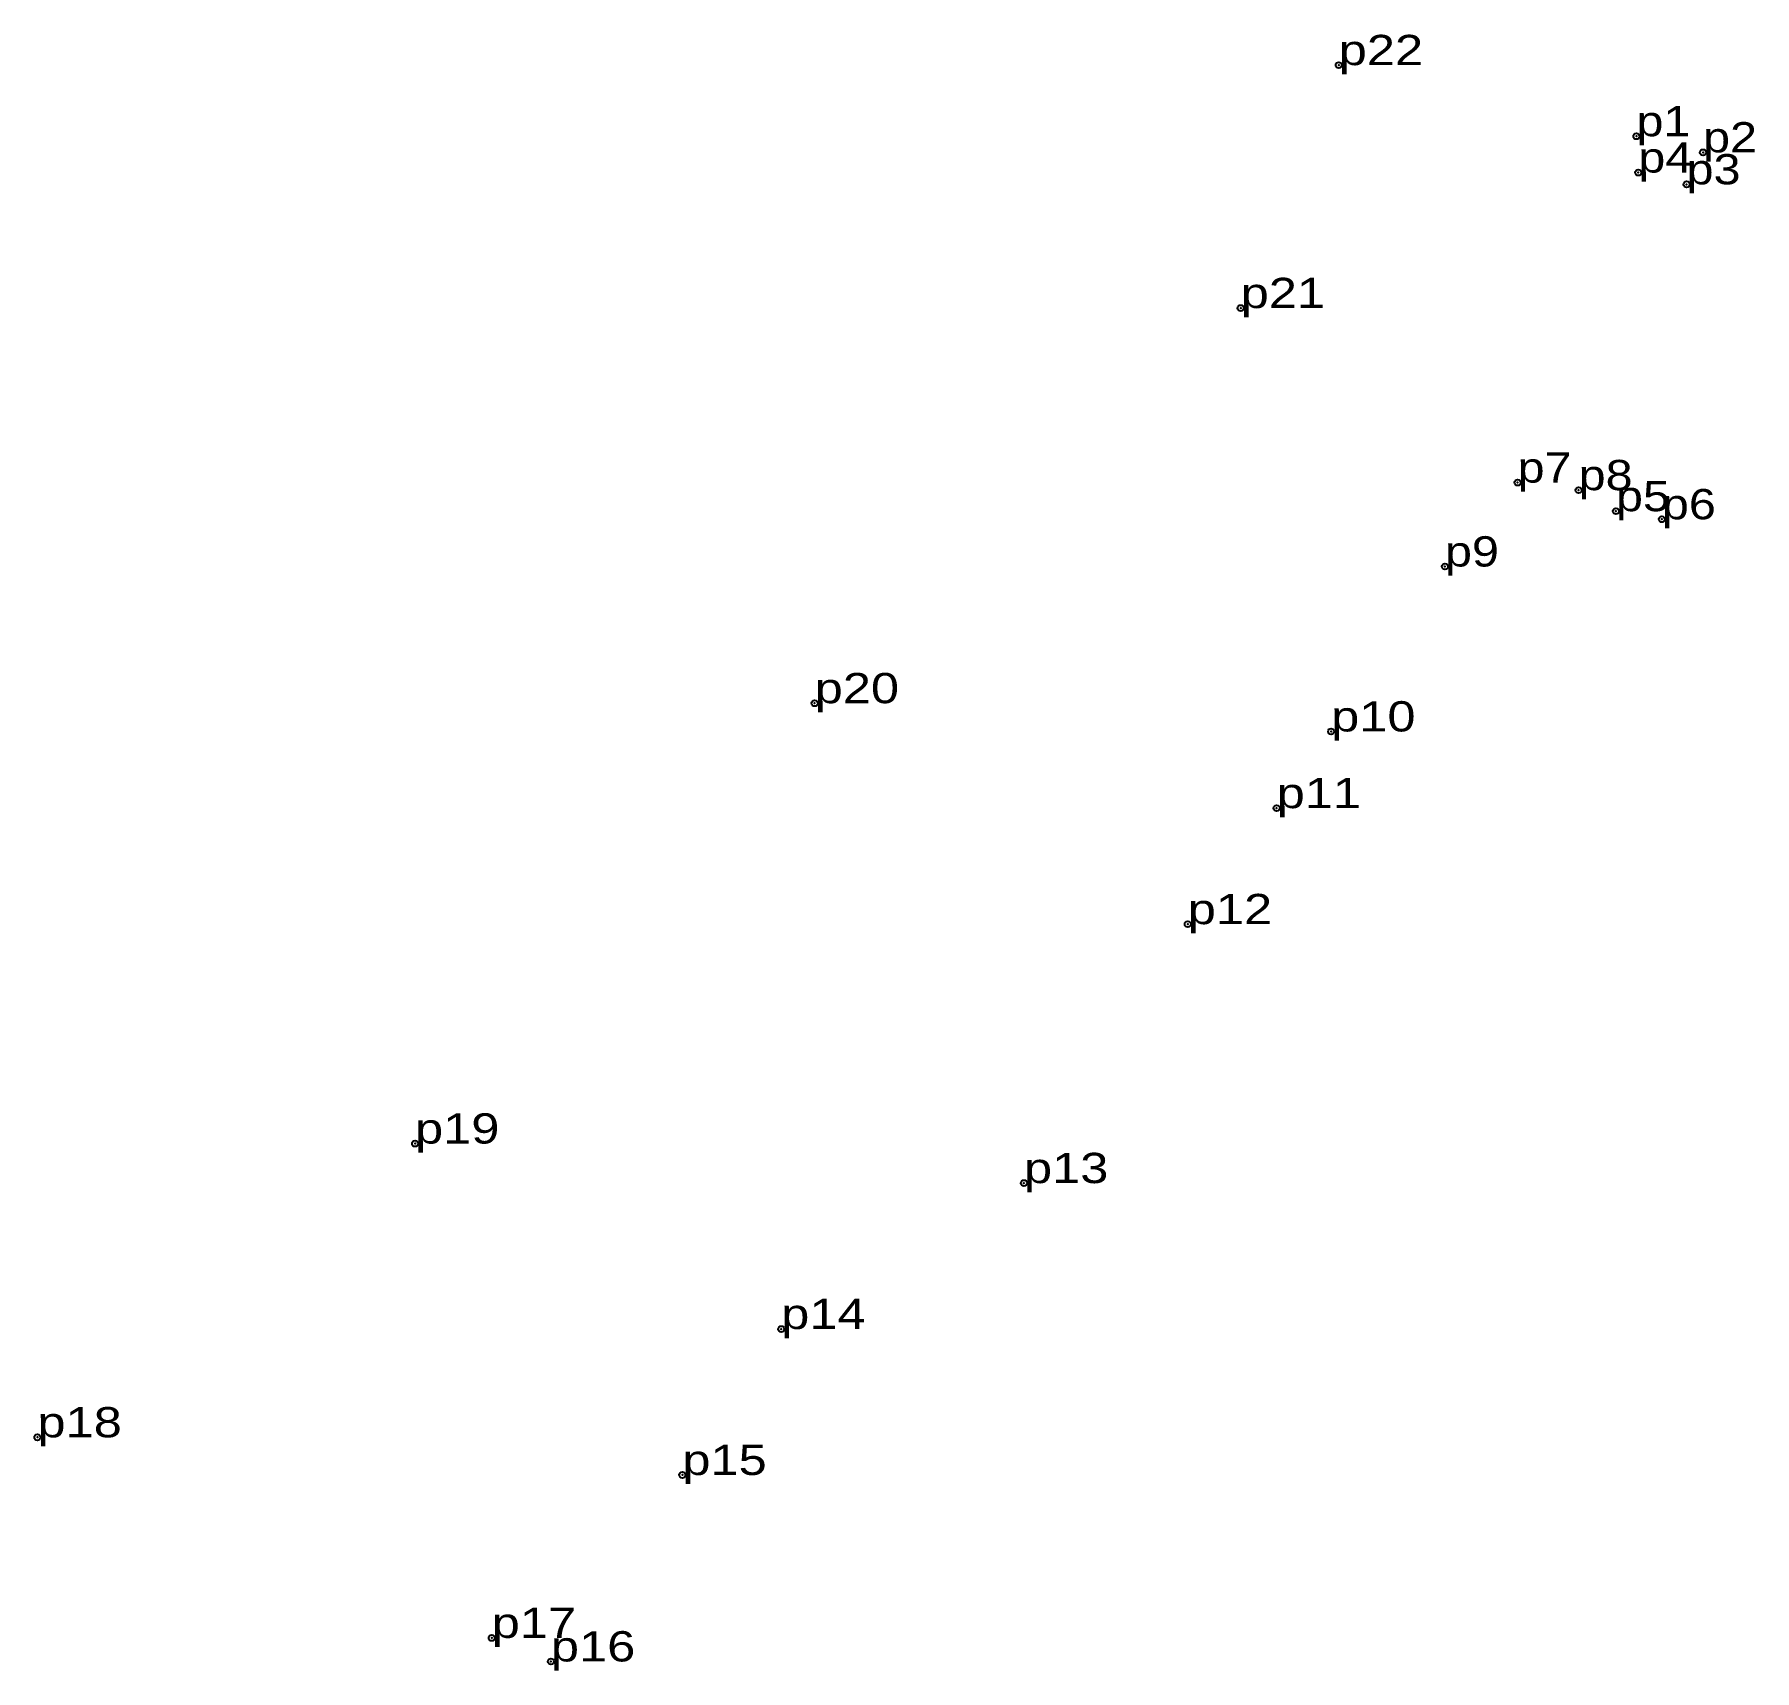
# Model space of a CAD drawing. Header units: metres. Extents: x 536262 to 546555, y 1836086 to 1837191.
# Drawn here: x 545290.4 to 545392.7, y 1836519.5 to 1836616.9 of the extents above; entities that cross this region are included whole.
import ezdxf

# ---------------------------------------------------------------- set-up
doc = ezdxf.new("R2010")
doc.units = ezdxf.units.M
doc.header["$LTSCALE"] = 0.72
doc.header["$PDMODE"] = 32
doc.header["$PDSIZE"] = 0.36
doc.layers.add('12', color=7, linetype='Continuous')
doc.layers.add('7', color=7, linetype='Continuous')

msp = doc.modelspace()

# ---------------------------------------------------------------- linework, layer by layer
at = {"layer": '7'}
for p in [(545367.98, 1836615.03), (545385.69, 1836610.8), (545389.65, 1836609.84), (545385.8, 1836608.64), (545388.67, 1836607.94), (545362.15, 1836600.58), (545378.62, 1836590.2), (545382.25, 1836589.75), (545384.47, 1836588.5), (545387.2, 1836588.02), (545374.3, 1836585.21), (545336.81, 1836577.08), (545367.53, 1836575.4), (545364.29, 1836570.84), (545359, 1836563.94), (545313.04, 1836550.89), (545349.26, 1836548.54), (545334.82, 1836539.86), (545290.58, 1836533.42), (545328.94, 1836531.18), (545317.6, 1836521.49), (545321.12, 1836520.09)]:
    msp.add_point(p, dxfattribs=at)

# ---------------------------------------------------------------- texts
at = {"layer": '12'}
for s, width, p in [('p22', 1.25, (545367.98, 1836615.03)), ('p1', 1.2, (545385.69, 1836610.8)), ('p2', 1.2, (545389.65, 1836609.84)), ('p4', 1.2, (545385.8, 1836608.64)), ('p3', 1.2, (545388.67, 1836607.94)), ('p21', 1.25, (545362.15, 1836600.58)), ('p7', 1.2, (545378.62, 1836590.2)), ('p8', 1.2, (545382.25, 1836589.75)), ('p5', 1.2, (545384.47, 1836588.5)), ('p6', 1.2, (545387.2, 1836588.02)), ('p9', 1.2, (545374.3, 1836585.21)), ('p20', 1.25, (545336.81, 1836577.08)), ('p10', 1.25, (545367.53, 1836575.4)), ('p11', 1.25, (545364.29, 1836570.84)), ('p12', 1.25, (545359, 1836563.94)), ('p19', 1.25, (545313.04, 1836550.89)), ('p13', 1.25, (545349.26, 1836548.54)), ('p14', 1.25, (545334.82, 1836539.86)), ('p18', 1.25, (545290.58, 1836533.42)), ('p15', 1.25, (545328.94, 1836531.18)), ('p17', 1.25, (545317.6, 1836521.49)), ('p16', 1.25, (545321.12, 1836520.09))]:
    msp.add_text(s, height=1.8, dxfattribs=dict(at, width=width)).set_placement(p)

doc.saveas('drawing.dxf')
